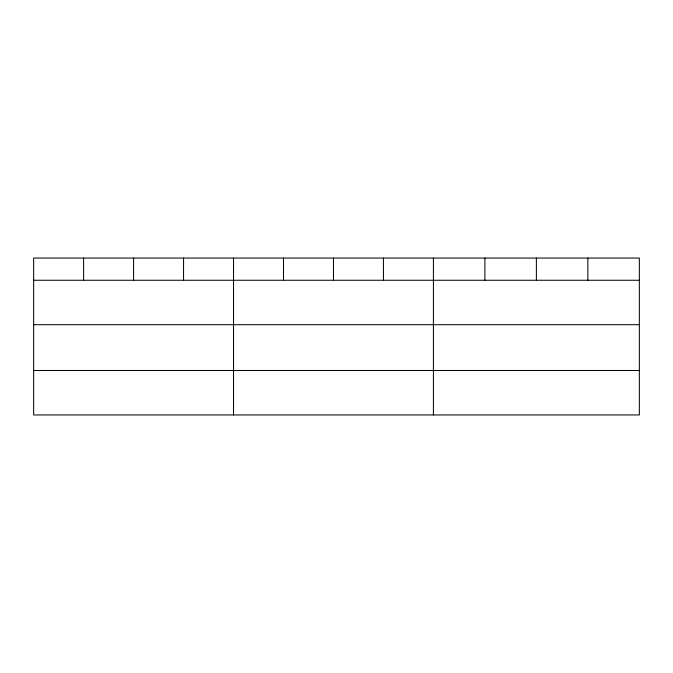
<?xml version="1.0" encoding="UTF-8"?>
<svg xmlns="http://www.w3.org/2000/svg" width="673" height="673" viewBox="0 0 673 673"><rect width="100%" height="100%" fill="white"/><g stroke="black" fill="none" stroke-linecap="round" stroke-linejoin="round"><path stroke-width="1.01" d="M639.35 324.697L639.35 258.053L33.65 258.053L33.65 414.947L639.35 414.947L639.35 324.697L33.65 324.697M33.65 280.254L639.35 280.254M33.65 370.495L639.35 370.495M587.865 258.053L587.865 280.254M536.381 258.053L536.381 280.254M484.897 258.053L484.897 280.254M433.412 258.053L433.412 414.947M383.442 258.053L383.442 280.254M333.471 258.053L333.471 280.254M283.501 258.053L283.501 280.254M233.531 258.053L233.531 414.947M183.561 258.053L183.561 280.254M133.591 258.053L133.591 280.254M83.62 258.053L83.62 280.254"/></g></svg>
